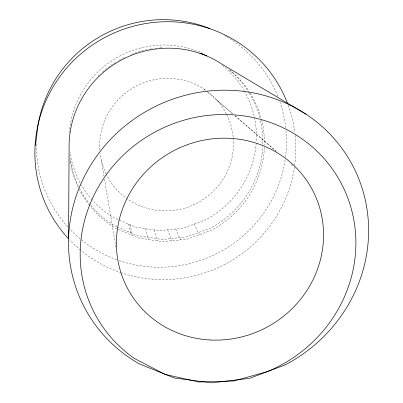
<?xml version="1.0" encoding="UTF-8"?>
<svg xmlns="http://www.w3.org/2000/svg" width="403" height="403" viewBox="0 0 403 403"><rect width="100%" height="100%" fill="white"/><g stroke="black" fill="none" stroke-linecap="round" stroke-linejoin="round"><path stroke-width="0.3" stroke-dasharray="2.02 1.51" d="M256.182 143.176A94.06 92.443 -29.9 0 1 205.379 219.887L182.912 228.214L175.839 228.944L172.822 229.75L167.598 229.796L159.094 230.672L154.092 229.906L150.772 229.937L145.392 228.577L135.438 227.055L113.49 217.534A94.06 92.443 -29.9 0 1 92.614 200.407M264.373 147.367A98.161 96.267 -29.8 0 1 211.132 230.35L187.712 239.039L180.343 239.805L177.199 240.651L171.754 240.702L162.888 241.629L157.679 240.838L154.218 240.873L148.611 239.468L138.239 237.901L115.359 228.027A98.161 96.267 -29.8 0 1 89.975 205.998M116.724 226.713L114.991 225.967A97.355 95.516 -29.8 0 1 90.599 205.067M117.303 226.965L137.69 235.77L162.142 239.478L186.765 236.914L209.998 228.294A97.355 95.516 -29.8 0 0 262.766 146.576M217.051 100.322L232.793 113.878M235.181 115.928L276.211 151.261M291.48 164.404L293.389 166.051M203.873 89.023L205.777 90.66M207.676 92.297L232.889 114.019M234.793 115.656L276.181 151.311M194.15 224.048L199.425 234.692M175.839 228.944L180.343 239.805M167.598 229.796L171.754 240.702M154.092 229.906L157.679 240.838M145.392 228.577L148.611 239.468M129.978 224.688L132.547 235.443M128.567 224.073L131.076 234.808M101.37 160.57L103.954 176.01M104.473 179.098L115.857 247.024M249.22 93.038A97.355 95.516 -29.8 0 1 259.87 118.255M260.459 120.668A97.355 95.516 -29.8 0 1 262.796 145.962M90.207 204.583A97.355 95.516 -29.8 0 1 79.603 188.443M78.484 186.211A97.355 95.516 -29.8 0 1 69.986 158.248M98.01 76.238A97.355 95.516 -29.8 0 1 99.783 74.525M102.518 72.041A97.355 95.516 -29.8 0 1 116.613 61.76M118.759 60.5A97.355 95.516 -29.8 0 1 122.013 58.727M122.562 58.445A97.355 95.516 -29.8 0 1 124.22 57.614M131.625 54.36A97.355 95.516 -29.8 0 1 148.294 49.468M148.898 49.347A97.355 95.516 -29.8 0 1 150.722 49.01M151.332 48.909A97.355 95.516 -29.8 0 1 152.556 48.708M155.019 48.36A97.355 95.516 -29.8 0 1 156.873 48.138M159.971 47.851A97.355 95.516 -29.8 0 1 162.454 47.685M229.453 69.981A97.355 95.516 -29.8 0 1 248.888 92.504M226.713 114.608A67.225 65.941 -29.8 0 1 233.211 137.549M233.261 138.169A67.225 65.941 -29.8 0 1 184.181 208.265A67.225 65.941 -29.8 0 1 106.367 174.534M106.1 173.98A67.225 65.941 -29.8 0 1 100.095 153.236M99.813 150.118A67.225 65.941 -29.8 0 1 134.531 87.008A67.225 65.941 -29.8 0 1 206.432 90.771M206.935 91.133A67.225 65.941 -29.8 0 1 226.441 114.064M250.167 93.158A98.161 96.267 -29.8 0 1 261.27 118.835M261.431 119.444A98.161 96.267 -29.8 0 1 264.444 144.868M89.582 205.505A98.161 96.267 -29.8 0 1 79.431 189.727M78.338 187.526A98.161 96.267 -29.8 0 1 69.986 159.784M229.821 69.986A98.161 96.267 -29.8 0 1 248.832 91.073M226.758 36.89A125.59 123.263 -28.3 0 1 277.869 96.458M279.843 101.773A125.59 123.263 -28.3 0 1 285.762 128.083M286.009 130.577A125.59 123.263 -28.3 0 1 285.465 157.447M285.117 159.91A125.59 123.263 -28.3 0 1 119.167 260.59M116.825 259.769A125.59 123.263 -28.3 0 1 80.555 239.105M80.066 238.702A125.59 123.263 -28.3 0 1 69.961 229.267M67.835 226.99A125.59 123.263 -28.3 0 1 36.396 142.445M224.587 35.635A125.59 123.263 -28.3 0 1 226.219 36.572M244.304 90.952A94.06 92.443 -29.9 0 1 254.308 116.84M254.434 117.439A94.06 92.443 -29.9 0 1 256.263 141.962M92.201 199.948A94.06 92.443 -29.9 0 1 81.315 184.896M80.116 182.75A94.06 92.443 -29.9 0 1 70.011 152.117M69.336 132.743A94.06 92.443 -29.9 0 1 202.996 53.413M222.486 65.442A94.06 92.443 -29.9 0 1 243.991 90.413M288.175 105.178A131.061 128.345 -28.3 0 1 294.8 132.688M295.087 135.176A131.061 128.345 -28.3 0 1 294.502 166.454M294.412 167.069A131.061 128.345 -28.3 0 1 121.943 273.027M121.353 272.831A131.061 128.345 -28.3 0 1 80.978 250.495M80.489 250.092A131.061 128.345 -28.3 0 1 69.457 239.775"/><path stroke-width="0.6" d="M68.581 238.057L69.109 143.594A98.161 96.267 -29.8 0 1 122.436 59.458A98.161 96.267 -29.8 0 1 221.806 64.087L306.124 114.281M35.096 145.327L36.582 138.043A125.59 123.263 -28.3 0 1 209.918 28.603M199.948 53.1A97.355 95.516 -29.8 0 1 206.91 55.881M68.178 238.41A131.061 128.345 -28.3 0 1 97.778 41.534A131.061 128.345 -28.3 0 1 287.515 103.405M285.102 364.906L249.492 378.352L211.827 382.85L174.403 378.019L139.579 364A151.73 144.591 -29.3 0 1 107.757 142.375A151.73 144.591 -29.3 0 1 338.47 143.811A151.73 144.591 -29.3 0 1 285.102 364.906M267.31 371.621L233.544 381.016L198.674 381.979L164.867 374.337L134.295 358.423A139.388 132.476 -28.3 0 1 125.696 152.913A139.388 132.476 -28.3 0 1 335.588 173.738A139.388 132.476 -28.3 0 1 267.31 371.621M210.452 340.001A104.745 99.778 -29.2 0 0 314.058 193.143A104.745 99.778 -29.2 0 0 135.413 184.292A104.745 99.778 -29.2 0 0 210.452 340.001"/></g></svg>
